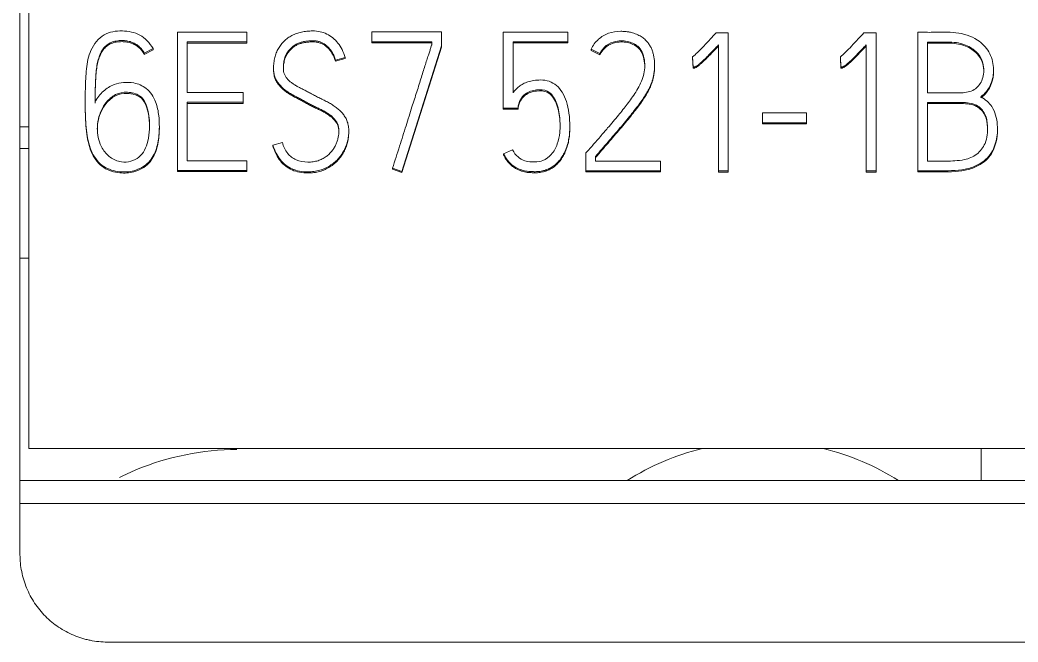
# Model space of a CAD drawing. Header units: millimetres. Extents: x 4137 to 6698, y 1400 to 3585.
# Drawn here: x 5185.95 to 5197.37, y 3360.38 to 3367.5 of the extents above; entities that cross this region are included whole.
import ezdxf

# ---------------------------------------------------------------- set-up
doc = ezdxf.new("R2010")
doc.units = ezdxf.units.MM
doc.layers.add('000-PI-Oprema', color=30, linetype='Continuous', lineweight=5)

msp = doc.modelspace()

# ---------------------------------------------------------------- linework, layer by layer
at = {"layer": '000-PI-Oprema', "color": 0, "linetype": 'ByBlock', "lineweight": 0}
for p, q in [((5186.048, 3362.595), (5186.048, 3372.778)), ((5187.749, 3367.361), (5187.749, 3365.778)), ((5188.545, 3367.361), (5187.749, 3367.361)), ((5188.545, 3367.249), (5188.545, 3367.361)), ((5189.974, 3367.363), (5189.974, 3367.251)), ((5190.773, 3367.363), (5189.974, 3367.363)), ((5190.773, 3367.203), (5190.773, 3367.363)), ((5191.479, 3367.361), (5192.218, 3367.361)), ((5191.479, 3366.489), (5191.479, 3367.361)), ((5192.218, 3367.361), (5192.218, 3367.251)), ((5193.913, 3367.352), (5194.053, 3367.352)), ((5194.053, 3367.352), (5194.053, 3365.772)), ((5195.604, 3367.352), (5195.744, 3367.352)), ((5195.744, 3367.352), (5195.744, 3365.772)), ((5196.221, 3365.774), (5196.221, 3367.359)), ((5187.86, 3366.668), (5187.86, 3367.249)), ((5187.86, 3367.249), (5188.545, 3367.249)), ((5187.86, 3367.236), (5188.545, 3367.236)), ((5188.545, 3367.249), (5188.545, 3367.236)), ((5189.974, 3367.251), (5189.974, 3367.238)), ((5189.974, 3367.251), (5190.662, 3367.251)), ((5189.974, 3367.238), (5190.662, 3367.238)), ((5190.662, 3367.251), (5190.662, 3367.22)), ((5191.59, 3367.251), (5191.59, 3366.666)), ((5192.218, 3367.251), (5191.59, 3367.251)), ((5192.218, 3367.238), (5191.59, 3367.238)), ((5192.218, 3367.251), (5192.218, 3367.238)), ((5196.335, 3367.247), (5196.335, 3366.666)), ((5187.471, 3367.172), (5187.369, 3367.119)), ((5187.471, 3367.159), (5187.369, 3367.106)), ((5187.471, 3367.172), (5187.471, 3367.159)), ((5190.318, 3365.767), (5190.773, 3367.203)), ((5190.318, 3365.755), (5190.773, 3367.19)), ((5190.773, 3367.203), (5190.773, 3367.19)), ((5192.484, 3367.165), (5192.484, 3367.152)), ((5192.584, 3367.115), (5192.484, 3367.165)), ((5192.584, 3367.102), (5192.484, 3367.152)), ((5193.942, 3365.772), (5193.942, 3367.216)), ((5195.633, 3365.772), (5195.633, 3367.216)), ((5187.369, 3367.119), (5187.369, 3367.106)), ((5189.668, 3367.071), (5189.559, 3367.04)), ((5189.668, 3367.058), (5189.559, 3367.027)), ((5189.559, 3367.04), (5189.559, 3367.027)), ((5189.668, 3367.071), (5189.668, 3367.058)), ((5192.584, 3367.115), (5192.584, 3367.102)), ((5193.645, 3367.078), (5193.645, 3367.065)), ((5193.652, 3366.96), (5193.645, 3367.078)), ((5193.652, 3366.948), (5193.645, 3367.065)), ((5195.336, 3367.078), (5195.336, 3367.065)), ((5195.343, 3366.96), (5195.336, 3367.078)), ((5195.343, 3366.948), (5195.336, 3367.065)), ((5188.849, 3366.95), (5188.849, 3366.938)), ((5193.21, 3366.973), (5193.21, 3366.986)), ((5193.652, 3366.96), (5193.652, 3366.948)), ((5195.343, 3366.96), (5195.343, 3366.948)), ((5197.089, 3366.911), (5197.089, 3366.931)), ((5188.503, 3366.668), (5187.86, 3366.668)), ((5188.503, 3366.558), (5188.503, 3366.668)), ((5186.694, 3366.576), (5186.694, 3366.563)), ((5187.86, 3365.889), (5187.86, 3366.558)), ((5187.86, 3366.558), (5188.503, 3366.558)), ((5188.503, 3366.558), (5188.503, 3366.545)), ((5196.335, 3366.555), (5196.335, 3365.884)), ((5187.86, 3366.545), (5188.503, 3366.545)), ((5191.479, 3366.489), (5191.479, 3366.477)), ((5191.648, 3366.489), (5191.479, 3366.489)), ((5191.648, 3366.477), (5191.479, 3366.477)), ((5191.648, 3366.489), (5191.648, 3366.477)), ((5194.444, 3366.437), (5194.444, 3366.324)), ((5194.95, 3366.437), (5194.444, 3366.437)), ((5194.95, 3366.324), (5194.95, 3366.437)), ((5194.444, 3366.324), (5194.444, 3366.312)), ((5194.444, 3366.324), (5194.95, 3366.324)), ((5194.95, 3366.324), (5194.95, 3366.312)), ((5185.948, 3366.278), (5186.048, 3366.278)), ((5187.543, 3366.274), (5187.543, 3366.286)), ((5189.71, 3366.212), (5189.71, 3366.225)), ((5192.24, 3366.271), (5192.24, 3366.284)), ((5194.444, 3366.312), (5194.95, 3366.312)), ((5197.134, 3366.239), (5197.134, 3366.251)), ((5188.843, 3366.067), (5188.951, 3366.098)), ((5186.048, 3366.028), (5185.948, 3366.028)), ((5188.843, 3366.067), (5188.843, 3366.054)), ((5191.483, 3365.968), (5191.586, 3366.014)), ((5188.545, 3365.889), (5187.86, 3365.889)), ((5188.545, 3365.778), (5188.545, 3365.889)), ((5191.483, 3365.968), (5191.483, 3365.955)), ((5192.424, 3365.774), (5192.424, 3365.977)), ((5192.535, 3365.937), (5192.535, 3365.884)), ((5192.535, 3365.884), (5193.277, 3365.884)), ((5193.277, 3365.884), (5193.277, 3365.774)), ((5187.749, 3365.778), (5187.749, 3365.766)), ((5187.749, 3365.778), (5188.545, 3365.778)), ((5187.749, 3365.766), (5188.545, 3365.766)), ((5188.545, 3365.778), (5188.545, 3365.766)), ((5190.212, 3365.803), (5190.318, 3365.767)), ((5190.212, 3365.803), (5190.212, 3365.79)), ((5190.212, 3365.79), (5190.318, 3365.755)), ((5190.318, 3365.767), (5190.318, 3365.755)), ((5192.424, 3365.774), (5192.424, 3365.761)), ((5193.277, 3365.774), (5192.424, 3365.774)), ((5193.277, 3365.761), (5192.424, 3365.761)), ((5193.277, 3365.774), (5193.277, 3365.761)), ((5193.942, 3365.772), (5193.942, 3365.759)), ((5194.053, 3365.772), (5193.942, 3365.772)), ((5194.053, 3365.759), (5193.942, 3365.759)), ((5194.053, 3365.772), (5194.053, 3365.759)), ((5195.633, 3365.772), (5195.633, 3365.759)), ((5195.744, 3365.772), (5195.633, 3365.772)), ((5195.744, 3365.759), (5195.633, 3365.759)), ((5195.744, 3365.772), (5195.744, 3365.759)), ((5196.221, 3365.774), (5196.221, 3365.761)), ((5186.048, 3364.773), (5185.948, 3364.773)), ((5210.848, 3362.595), (5186.048, 3362.595)), ((5196.948, 3362.595), (5196.948, 3362.227)), ((5210.948, 3362.227), (5185.948, 3362.227)), ((5185.948, 3361.964), (5185.948, 3361.378)), ((5210.948, 3361.964), (5185.948, 3361.964)), ((5186.948, 3360.378), (5209.948, 3360.378))]:
    msp.add_line(p, q, dxfattribs=at)
for start, end in [(103.753, 122.3801), (57.6199, 76.247)]:
    msp.add_arc((5194.448, 3359.778), 2.9, start, end, dxfattribs=at)
for points, knots in [([(5185.948, 3372.778), (5185.948, 3371.693), (5185.948, 3368.09), (5185.948, 3364.485), (5185.948, 3361.964)], [0, 0, 0, 0, 0.301146, 1, 1, 1, 1]), ([(5186.808, 3366.562), (5186.833, 3366.61), (5186.894, 3366.687), (5187.013, 3366.764), (5187.136, 3366.786), (5187.264, 3366.785), (5187.412, 3366.722), (5187.508, 3366.572), (5187.543, 3366.39), (5187.545, 3366.21), (5187.518, 3366.026), (5187.432, 3365.855), (5187.265, 3365.764), (5187.08, 3365.754), (5186.891, 3365.807), (5186.755, 3365.984), (5186.704, 3366.213), (5186.694, 3366.46), (5186.694, 3366.705), (5186.704, 3366.937), (5186.743, 3367.161), (5186.892, 3367.35), (5187.117, 3367.388), (5187.334, 3367.342), (5187.43, 3367.241), (5187.471, 3367.172)], [0, 0, 0, 0, 0.03564, 0.067865, 0.092923, 0.119268, 0.154068, 0.197126, 0.234707, 0.279879, 0.320329, 0.360962, 0.405677, 0.442102, 0.485709, 0.532505, 0.586175, 0.644312, 0.701767, 0.753421, 0.803151, 0.856352, 0.904259, 0.950465, 1, 1, 1, 1]), ([(5188.951, 3366.098), (5188.96, 3366.053), (5189, 3365.971), (5189.108, 3365.885), (5189.218, 3365.87), (5189.302, 3365.875), (5189.358, 3365.887), (5189.407, 3365.908), (5189.45, 3365.934), (5189.487, 3365.964), (5189.518, 3365.998), (5189.543, 3366.034), (5189.564, 3366.072), (5189.579, 3366.112), (5189.589, 3366.152), (5189.596, 3366.189), (5189.598, 3366.228), (5189.595, 3366.267), (5189.586, 3366.306), (5189.568, 3366.339), (5189.545, 3366.368), (5189.519, 3366.395), (5189.487, 3366.42), (5189.452, 3366.443), (5189.414, 3366.464), (5189.373, 3366.484), (5189.329, 3366.505), (5189.285, 3366.527), (5189.239, 3366.551), (5189.193, 3366.577), (5189.146, 3366.602), (5189.099, 3366.626), (5189.054, 3366.65), (5189.012, 3366.676), (5188.974, 3366.704), (5188.939, 3366.735), (5188.909, 3366.769), (5188.883, 3366.806), (5188.863, 3366.848), (5188.852, 3366.896), (5188.848, 3366.951), (5188.852, 3367.009), (5188.862, 3367.068), (5188.88, 3367.123), (5188.904, 3367.174), (5188.935, 3367.219), (5188.971, 3367.26), (5189.012, 3367.295), (5189.06, 3367.323), (5189.113, 3367.346), (5189.17, 3367.363), (5189.233, 3367.372), (5189.304, 3367.376), (5189.382, 3367.369), (5189.461, 3367.342), (5189.53, 3367.297), (5189.589, 3367.236), (5189.637, 3367.159), (5189.659, 3367.101), (5189.668, 3367.071)], [0, 0, 0, 0, 0.042395, 0.079774, 0.121236, 0.140075, 0.157254, 0.173247, 0.188397, 0.202796, 0.216711, 0.230265, 0.243508, 0.256652, 0.269293, 0.280934, 0.291684, 0.304893, 0.316879, 0.328106, 0.339273, 0.350814, 0.362909, 0.375637, 0.388999, 0.403044, 0.417696, 0.432849, 0.448511, 0.464937, 0.481153, 0.497163, 0.51278, 0.527863, 0.542482, 0.556645, 0.570443, 0.584077, 0.597961, 0.612786, 0.629037, 0.64828, 0.666584, 0.684253, 0.701354, 0.717933, 0.734308, 0.750738, 0.767515, 0.784992, 0.803232, 0.822275, 0.842375, 0.868294, 0.892965, 0.917787, 0.943448, 0.970498, 1, 1, 1, 1]), ([(5192.484, 3367.165), (5192.504, 3367.208), (5192.56, 3367.283), (5192.682, 3367.358), (5192.79, 3367.372), (5192.865, 3367.369), (5192.905, 3367.365), (5192.941, 3367.357), (5192.974, 3367.348), (5193.004, 3367.337), (5193.031, 3367.324), (5193.056, 3367.31), (5193.078, 3367.295), (5193.097, 3367.279), (5193.113, 3367.262), (5193.128, 3367.246), (5193.146, 3367.223), (5193.165, 3367.193), (5193.183, 3367.154), (5193.195, 3367.114), (5193.204, 3367.072), (5193.209, 3367.029), (5193.21, 3366.988), (5193.209, 3366.949), (5193.206, 3366.912), (5193.2, 3366.875), (5193.193, 3366.839), (5193.184, 3366.805), (5193.17, 3366.767), (5193.15, 3366.72), (5193.121, 3366.666), (5193.084, 3366.607), (5193.04, 3366.545), (5192.991, 3366.479), (5192.936, 3366.41), (5192.877, 3366.337), (5192.813, 3366.262), (5192.747, 3366.184), (5192.677, 3366.103), (5192.607, 3366.021), (5192.559, 3365.965), (5192.535, 3365.937)], [0, 0, 0, 0, 0.061339, 0.118477, 0.180647, 0.199061, 0.216082, 0.231833, 0.246526, 0.260308, 0.273254, 0.285426, 0.29689, 0.307753, 0.31802, 0.327627, 0.336606, 0.355189, 0.37361, 0.392165, 0.410785, 0.42927, 0.447741, 0.464235, 0.480574, 0.496814, 0.51268, 0.527892, 0.542508, 0.566365, 0.593275, 0.623397, 0.656474, 0.692185, 0.730563, 0.771282, 0.814001, 0.858722, 0.904903, 0.951996, 1, 1, 1, 1]), ([(5193.645, 3367.078), (5193.664, 3367.094), (5193.709, 3367.133), (5193.776, 3367.203), (5193.846, 3367.278), (5193.892, 3367.329), (5193.913, 3367.352)], [0, 0, 0, 0, 0.194145, 0.465142, 0.75263, 1, 1, 1, 1]), ([(5195.336, 3367.078), (5195.355, 3367.094), (5195.4, 3367.133), (5195.466, 3367.203), (5195.537, 3367.278), (5195.583, 3367.329), (5195.604, 3367.352)], [0, 0, 0, 0, 0.194145, 0.465142, 0.75263, 1, 1, 1, 1]), ([(5196.221, 3367.359), (5196.281, 3367.359), (5196.426, 3367.356), (5196.659, 3367.37), (5196.894, 3367.298), (5197.049, 3367.143), (5197.099, 3366.962), (5197.081, 3366.8), (5197.018, 3366.686), (5196.967, 3366.638), (5196.943, 3366.619)], [0, 0, 0, 0, 0.121799, 0.300471, 0.478612, 0.608153, 0.736749, 0.853072, 0.938599, 1, 1, 1, 1]), ([(5187.369, 3367.119), (5187.362, 3367.134), (5187.344, 3367.163), (5187.309, 3367.2), (5187.268, 3367.228), (5187.221, 3367.249), (5187.17, 3367.262), (5187.112, 3367.266), (5187.052, 3367.261), (5186.993, 3367.246), (5186.945, 3367.219), (5186.907, 3367.181), (5186.876, 3367.134), (5186.852, 3367.078), (5186.835, 3367.013), (5186.822, 3366.939), (5186.815, 3366.856), (5186.811, 3366.766), (5186.808, 3366.667), (5186.808, 3366.598), (5186.808, 3366.562)], [0, 0, 0, 0, 0.043481, 0.085549, 0.127923, 0.170971, 0.214845, 0.260884, 0.317917, 0.367656, 0.41257, 0.456833, 0.503792, 0.555243, 0.612421, 0.675966, 0.746378, 0.823872, 0.908402, 1, 1, 1, 1]), ([(5187.369, 3367.106), (5187.362, 3367.121), (5187.344, 3367.15), (5187.309, 3367.187), (5187.268, 3367.216), (5187.221, 3367.236), (5187.17, 3367.249), (5187.112, 3367.253), (5187.052, 3367.249), (5186.993, 3367.234), (5186.945, 3367.206), (5186.907, 3367.168), (5186.876, 3367.121), (5186.852, 3367.065), (5186.835, 3367), (5186.822, 3366.926), (5186.815, 3366.844), (5186.811, 3366.753), (5186.808, 3366.654), (5186.808, 3366.585), (5186.808, 3366.549)], [0, 0, 0, 0, 0.043481, 0.085549, 0.127923, 0.170971, 0.214845, 0.260884, 0.317917, 0.367656, 0.41257, 0.456833, 0.503792, 0.555243, 0.612421, 0.675966, 0.746378, 0.823872, 0.908402, 1, 1, 1, 1]), ([(5189.559, 3367.04), (5189.557, 3367.047), (5189.552, 3367.062), (5189.543, 3367.085), (5189.532, 3367.11), (5189.518, 3367.135), (5189.501, 3367.159), (5189.482, 3367.182), (5189.46, 3367.204), (5189.434, 3367.223), (5189.405, 3367.24), (5189.373, 3367.253), (5189.336, 3367.261), (5189.302, 3367.263), (5189.269, 3367.261), (5189.237, 3367.258), (5189.201, 3367.254), (5189.164, 3367.246), (5189.126, 3367.231), (5189.09, 3367.212), (5189.056, 3367.187), (5189.026, 3367.154), (5188.998, 3367.115), (5188.977, 3367.068), (5188.965, 3367.01), (5188.961, 3366.957), (5188.964, 3366.912), (5188.973, 3366.878), (5188.988, 3366.849), (5189.009, 3366.822), (5189.033, 3366.798), (5189.062, 3366.776), (5189.094, 3366.755), (5189.129, 3366.734), (5189.167, 3366.715), (5189.208, 3366.694), (5189.25, 3366.673), (5189.295, 3366.649), (5189.342, 3366.624), (5189.391, 3366.599), (5189.441, 3366.574), (5189.489, 3366.55), (5189.533, 3366.522), (5189.575, 3366.493), (5189.613, 3366.46), (5189.646, 3366.423), (5189.674, 3366.382), (5189.696, 3366.335), (5189.708, 3366.282), (5189.712, 3366.226), (5189.708, 3366.168), (5189.697, 3366.111), (5189.679, 3366.055), (5189.655, 3366.002), (5189.624, 3365.952), (5189.587, 3365.906), (5189.544, 3365.865), (5189.494, 3365.83), (5189.439, 3365.8), (5189.378, 3365.777), (5189.311, 3365.764), (5189.234, 3365.759), (5189.149, 3365.766), (5189.062, 3365.792), (5188.987, 3365.836), (5188.924, 3365.898), (5188.875, 3365.976), (5188.852, 3366.035), (5188.843, 3366.067)], [0, 0, 0, 0, 0.006902, 0.014527, 0.0229, 0.03171, 0.040697, 0.049939, 0.059406, 0.069126, 0.079243, 0.089792, 0.100957, 0.11302, 0.121351, 0.131067, 0.142193, 0.154038, 0.166072, 0.178522, 0.191399, 0.204849, 0.219214, 0.234859, 0.25249, 0.272668, 0.283841, 0.294211, 0.304173, 0.314215, 0.324636, 0.335605, 0.347264, 0.35967, 0.372854, 0.386723, 0.401163, 0.416176, 0.433071, 0.449927, 0.466747, 0.483271, 0.499286, 0.514866, 0.530063, 0.545048, 0.560066, 0.575472, 0.591898, 0.609868, 0.627376, 0.645005, 0.66302, 0.681094, 0.698922, 0.71679, 0.734853, 0.753306, 0.772468, 0.792214, 0.812556, 0.833938, 0.86301, 0.889874, 0.915888, 0.942166, 0.969784, 1, 1, 1, 1]), ([(5189.559, 3367.027), (5189.557, 3367.034), (5189.552, 3367.049), (5189.543, 3367.072), (5189.532, 3367.097), (5189.518, 3367.122), (5189.501, 3367.146), (5189.482, 3367.17), (5189.46, 3367.191), (5189.434, 3367.21), (5189.405, 3367.227), (5189.373, 3367.24), (5189.336, 3367.248), (5189.302, 3367.25), (5189.269, 3367.249), (5189.237, 3367.245), (5189.201, 3367.241), (5189.164, 3367.233), (5189.126, 3367.219), (5189.09, 3367.199), (5189.056, 3367.174), (5189.026, 3367.141), (5188.998, 3367.103), (5188.977, 3367.055), (5188.966, 3367), (5188.963, 3366.962), (5188.962, 3366.942)], [0, 0, 0, 0, 0.025535, 0.053746, 0.084726, 0.117324, 0.150572, 0.184768, 0.219795, 0.255756, 0.293187, 0.332218, 0.373527, 0.418158, 0.448979, 0.484928, 0.526094, 0.569916, 0.614442, 0.660505, 0.708148, 0.757909, 0.811058, 0.868941, 0.934177, 1, 1, 1, 1]), ([(5192.424, 3365.977), (5192.454, 3366.01), (5192.509, 3366.074), (5192.592, 3366.169), (5192.687, 3366.28), (5192.792, 3366.402), (5192.9, 3366.538), (5193, 3366.677), (5193.086, 3366.836), (5193.109, 3367.019), (5193.057, 3367.19), (5192.911, 3367.261), (5192.775, 3367.267), (5192.651, 3367.214), (5192.603, 3367.152), (5192.584, 3367.115)], [0, 0, 0, 0, 0.068794, 0.128406, 0.193582, 0.291346, 0.373604, 0.45943, 0.554437, 0.645803, 0.738171, 0.803969, 0.878932, 0.940491, 1, 1, 1, 1]), ([(5193.097, 3366.968), (5193.097, 3366.981), (5193.094, 3367.055), (5193.057, 3367.177), (5192.911, 3367.249), (5192.775, 3367.254), (5192.651, 3367.201), (5192.603, 3367.139), (5192.584, 3367.102)], [0, 0, 0, 0, 0.051721, 0.299015, 0.475174, 0.675868, 0.840679, 1, 1, 1, 1]), ([(5196.335, 3366.666), (5196.383, 3366.666), (5196.468, 3366.665), (5196.598, 3366.666), (5196.727, 3366.661), (5196.872, 3366.684), (5196.97, 3366.807), (5196.985, 3366.951), (5196.942, 3367.093), (5196.826, 3367.199), (5196.653, 3367.253), (5196.485, 3367.245), (5196.375, 3367.247), (5196.335, 3367.247)], [0, 0, 0, 0, 0.089881, 0.159215, 0.241238, 0.333496, 0.41712, 0.515535, 0.593949, 0.688978, 0.794399, 0.924872, 1, 1, 1, 1]), ([(5196.977, 3366.909), (5196.977, 3366.922), (5196.973, 3366.977), (5196.942, 3367.081), (5196.826, 3367.186), (5196.653, 3367.241), (5196.485, 3367.232), (5196.375, 3367.234), (5196.335, 3367.234)], [0, 0, 0, 0, 0.046506, 0.200835, 0.387866, 0.595348, 0.852137, 1, 1, 1, 1]), ([(5190.662, 3367.22), (5190.661, 3367.217), (5190.657, 3367.207), (5190.65, 3367.185), (5190.639, 3367.151), (5190.625, 3367.106), (5190.607, 3367.051), (5190.587, 3366.989), (5190.565, 3366.919), (5190.541, 3366.843), (5190.516, 3366.762), (5190.489, 3366.678), (5190.462, 3366.592), (5190.42, 3366.462), (5190.364, 3366.283), (5190.29, 3366.049), (5190.238, 3365.887), (5190.212, 3365.803)], [0, 0, 0, 0, 0.006664, 0.022274, 0.046836, 0.07897, 0.117297, 0.161819, 0.211415, 0.264968, 0.322476, 0.382404, 0.443215, 0.50491, 0.65714, 0.82217, 1, 1, 1, 1]), ([(5193.942, 3367.216), (5193.924, 3367.197), (5193.891, 3367.161), (5193.845, 3367.113), (5193.806, 3367.074), (5193.773, 3367.042), (5193.745, 3367.016), (5193.722, 3366.996), (5193.703, 3366.981), (5193.688, 3366.971), (5193.676, 3366.965), (5193.666, 3366.962), (5193.659, 3366.961), (5193.654, 3366.96), (5193.652, 3366.96)], [0, 0, 0, 0, 0.200504, 0.370797, 0.510902, 0.6264, 0.722885, 0.800448, 0.861213, 0.907383, 0.939504, 0.963232, 0.983337, 1, 1, 1, 1]), ([(5193.942, 3367.203), (5193.924, 3367.184), (5193.891, 3367.149), (5193.845, 3367.101), (5193.806, 3367.061), (5193.773, 3367.029), (5193.745, 3367.003), (5193.722, 3366.983), (5193.703, 3366.968), (5193.688, 3366.958), (5193.676, 3366.952), (5193.666, 3366.95), (5193.659, 3366.948), (5193.654, 3366.948), (5193.652, 3366.948)], [0, 0, 0, 0, 0.200504, 0.370797, 0.510902, 0.6264, 0.722885, 0.800448, 0.861213, 0.907383, 0.939504, 0.963232, 0.983337, 1, 1, 1, 1]), ([(5195.633, 3367.216), (5195.615, 3367.197), (5195.582, 3367.161), (5195.536, 3367.113), (5195.497, 3367.074), (5195.464, 3367.042), (5195.436, 3367.016), (5195.413, 3366.996), (5195.394, 3366.981), (5195.379, 3366.971), (5195.367, 3366.965), (5195.357, 3366.962), (5195.35, 3366.961), (5195.345, 3366.96), (5195.343, 3366.96)], [0, 0, 0, 0, 0.200504, 0.370797, 0.510902, 0.6264, 0.722885, 0.800448, 0.861213, 0.907383, 0.939504, 0.963232, 0.983337, 1, 1, 1, 1]), ([(5195.633, 3367.203), (5195.615, 3367.184), (5195.582, 3367.149), (5195.536, 3367.101), (5195.497, 3367.061), (5195.464, 3367.029), (5195.436, 3367.003), (5195.413, 3366.983), (5195.394, 3366.968), (5195.379, 3366.958), (5195.367, 3366.952), (5195.357, 3366.95), (5195.35, 3366.948), (5195.345, 3366.948), (5195.343, 3366.948)], [0, 0, 0, 0, 0.200504, 0.370797, 0.510902, 0.6264, 0.722885, 0.800448, 0.861213, 0.907383, 0.939504, 0.963232, 0.983337, 1, 1, 1, 1]), ([(5189.597, 3366.214), (5189.597, 3366.228), (5189.595, 3366.255), (5189.586, 3366.293), (5189.568, 3366.327), (5189.545, 3366.356), (5189.519, 3366.383), (5189.487, 3366.407), (5189.452, 3366.43), (5189.414, 3366.452), (5189.373, 3366.472), (5189.329, 3366.492), (5189.285, 3366.514), (5189.239, 3366.539), (5189.193, 3366.564), (5189.146, 3366.589), (5189.099, 3366.613), (5189.054, 3366.637), (5189.012, 3366.663), (5188.974, 3366.692), (5188.939, 3366.722), (5188.909, 3366.756), (5188.883, 3366.793), (5188.863, 3366.835), (5188.852, 3366.883), (5188.849, 3366.92), (5188.849, 3366.941), (5188.849, 3366.944)], [0, 0, 0, 0, 0.037363, 0.072654, 0.105707, 0.138586, 0.172568, 0.20818, 0.245654, 0.284995, 0.326348, 0.369486, 0.414101, 0.460216, 0.508578, 0.556324, 0.603462, 0.649443, 0.693851, 0.736893, 0.778592, 0.819218, 0.85936, 0.900239, 0.943889, 0.991738, 1, 1, 1, 1]), ([(5193.21, 3366.975), (5193.21, 3366.974), (5193.21, 3366.962), (5193.209, 3366.936), (5193.206, 3366.899), (5193.2, 3366.862), (5193.193, 3366.827), (5193.184, 3366.793), (5193.17, 3366.754), (5193.15, 3366.708), (5193.121, 3366.653), (5193.084, 3366.594), (5193.04, 3366.532), (5192.991, 3366.466), (5192.936, 3366.397), (5192.877, 3366.325), (5192.813, 3366.249), (5192.747, 3366.171), (5192.677, 3366.091), (5192.607, 3366.008), (5192.559, 3365.952), (5192.535, 3365.924)], [0, 0, 0, 0, 0.000351, 0.030208, 0.059783, 0.089178, 0.117897, 0.145433, 0.17189, 0.215074, 0.263783, 0.318309, 0.378181, 0.442821, 0.512289, 0.585996, 0.663321, 0.744272, 0.827864, 0.913107, 1, 1, 1, 1]), ([(5197.089, 3366.913), (5197.09, 3366.866), (5197.076, 3366.779), (5197.018, 3366.673), (5196.967, 3366.625), (5196.943, 3366.607)], [0, 0, 0, 0, 0.39415, 0.746816, 1, 1, 1, 1]), ([(5191.59, 3366.666), (5191.595, 3366.672), (5191.604, 3366.685), (5191.621, 3366.703), (5191.639, 3366.721), (5191.659, 3366.738), (5191.681, 3366.754), (5191.706, 3366.768), (5191.732, 3366.782), (5191.762, 3366.792), (5191.794, 3366.802), (5191.828, 3366.808), (5191.866, 3366.812), (5191.925, 3366.814), (5192.004, 3366.804), (5192.092, 3366.754), (5192.16, 3366.671), (5192.207, 3366.562), (5192.235, 3366.427), (5192.242, 3366.303), (5192.238, 3366.201), (5192.228, 3366.129), (5192.212, 3366.063), (5192.189, 3366.003), (5192.162, 3365.949), (5192.13, 3365.9), (5192.092, 3365.859), (5192.05, 3365.824), (5192.003, 3365.797), (5191.953, 3365.777), (5191.899, 3365.765), (5191.855, 3365.763), (5191.822, 3365.763), (5191.797, 3365.765), (5191.769, 3365.766), (5191.737, 3365.77), (5191.704, 3365.777), (5191.67, 3365.788), (5191.636, 3365.803), (5191.601, 3365.823), (5191.568, 3365.849), (5191.535, 3365.881), (5191.507, 3365.921), (5191.491, 3365.952), (5191.483, 3365.968)], [0, 0, 0, 0, 0.010575, 0.021534, 0.032937, 0.044729, 0.056875, 0.069452, 0.0826, 0.096505, 0.111279, 0.126985, 0.143702, 0.161538, 0.205913, 0.248141, 0.293825, 0.346182, 0.40699, 0.478261, 0.512629, 0.544859, 0.575282, 0.604004, 0.631084, 0.6569, 0.681684, 0.705765, 0.729734, 0.753772, 0.778045, 0.803118, 0.812005, 0.822876, 0.835737, 0.849942, 0.864952, 0.880894, 0.897668, 0.915306, 0.934053, 0.954105, 0.975931, 1, 1, 1, 1]), ([(5187.178, 3366.672), (5187.129, 3366.674), (5187.037, 3366.657), (5186.911, 3366.544), (5186.841, 3366.394), (5186.826, 3366.209), (5186.866, 3366.047), (5186.974, 3365.919), (5187.129, 3365.853), (5187.33, 3365.905), (5187.415, 3366.088), (5187.433, 3366.271), (5187.427, 3366.453), (5187.356, 3366.639), (5187.227, 3366.67), (5187.178, 3366.672)], [0, 0, 0, 0, 0.0625, 0.125, 0.21875, 0.28125, 0.375, 0.4375, 0.5, 0.59375, 0.6875, 0.75, 0.84375, 0.9375, 1, 1, 1, 1]), ([(5191.586, 3366.014), (5191.601, 3365.981), (5191.639, 3365.93), (5191.733, 3365.879), (5191.834, 3365.871), (5191.943, 3365.886), (5192.041, 3365.96), (5192.103, 3366.077), (5192.133, 3366.222), (5192.127, 3366.386), (5192.1, 3366.553), (5192.004, 3366.7), (5191.853, 3366.706), (5191.74, 3366.67), (5191.664, 3366.585), (5191.649, 3366.526), (5191.648, 3366.489)], [0, 0, 0, 0, 0.059022, 0.110017, 0.175174, 0.228533, 0.294979, 0.374406, 0.452147, 0.547151, 0.653629, 0.744768, 0.81483, 0.893356, 0.941956, 1, 1, 1, 1]), ([(5192.129, 3366.268), (5192.129, 3366.301), (5192.124, 3366.396), (5192.1, 3366.54), (5192.004, 3366.687), (5191.853, 3366.693), (5191.74, 3366.657), (5191.664, 3366.573), (5191.649, 3366.513), (5191.648, 3366.477)], [0, 0, 0, 0, 0.110862, 0.319923, 0.498869, 0.636431, 0.790612, 0.886035, 1, 1, 1, 1]), ([(5187.543, 3366.276), (5187.543, 3366.247), (5187.539, 3366.159), (5187.518, 3366.013), (5187.432, 3365.843), (5187.265, 3365.751), (5187.08, 3365.741), (5186.891, 3365.794), (5186.755, 3365.971), (5186.704, 3366.2), (5186.695, 3366.402), (5186.694, 3366.525), (5186.694, 3366.563)], [0, 0, 0, 0, 0.047379, 0.146039, 0.245143, 0.354204, 0.443047, 0.549405, 0.663541, 0.794443, 0.936242, 1, 1, 1, 1]), ([(5187.178, 3366.659), (5187.129, 3366.661), (5187.037, 3366.644), (5186.911, 3366.532), (5186.845, 3366.39), (5186.833, 3366.284), (5186.833, 3366.248)], [0, 0, 0, 0, 0.232842, 0.465685, 0.814948, 1, 1, 1, 1]), ([(5187.429, 3366.286), (5187.429, 3366.338), (5187.42, 3366.458), (5187.356, 3366.626), (5187.227, 3366.658), (5187.178, 3366.659)], [0, 0, 0, 0, 0.310868, 0.724347, 1, 1, 1, 1]), ([(5196.943, 3366.619), (5196.996, 3366.589), (5197.094, 3366.508), (5197.142, 3366.31), (5197.129, 3366.113), (5197.049, 3365.926), (5196.889, 3365.822), (5196.724, 3365.779), (5196.564, 3365.773), (5196.396, 3365.774), (5196.279, 3365.774), (5196.221, 3365.774)], [0, 0, 0, 0, 0.103943, 0.238103, 0.352261, 0.47238, 0.599265, 0.688206, 0.785795, 0.892897, 1, 1, 1, 1]), ([(5196.335, 3365.884), (5196.374, 3365.884), (5196.478, 3365.885), (5196.618, 3365.883), (5196.771, 3365.898), (5196.905, 3365.953), (5197.014, 3366.095), (5197.026, 3366.265), (5197.005, 3366.426), (5196.891, 3366.547), (5196.714, 3366.558), (5196.529, 3366.555), (5196.399, 3366.555), (5196.335, 3366.555)], [0, 0, 0, 0, 0.066156, 0.175169, 0.23737, 0.32413, 0.412445, 0.52466, 0.605148, 0.683631, 0.78156, 0.89078, 1, 1, 1, 1]), ([(5197.02, 3366.235), (5197.02, 3366.247), (5197.019, 3366.307), (5197.005, 3366.414), (5196.891, 3366.534), (5196.714, 3366.546), (5196.529, 3366.542), (5196.399, 3366.543), (5196.335, 3366.543)], [0, 0, 0, 0, 0.039686, 0.202294, 0.36085, 0.558693, 0.779347, 1, 1, 1, 1]), ([(5189.71, 3366.214), (5189.71, 3366.214), (5189.71, 3366.194), (5189.708, 3366.155), (5189.697, 3366.098), (5189.679, 3366.043), (5189.655, 3365.989), (5189.624, 3365.939), (5189.587, 3365.893), (5189.544, 3365.853), (5189.494, 3365.817), (5189.439, 3365.787), (5189.378, 3365.764), (5189.311, 3365.751), (5189.234, 3365.746), (5189.149, 3365.753), (5189.062, 3365.779), (5188.987, 3365.824), (5188.924, 3365.885), (5188.875, 3365.963), (5188.852, 3366.023), (5188.843, 3366.054)], [0, 0, 0, 0, 0.001261, 0.046083, 0.091213, 0.137331, 0.183601, 0.229241, 0.274983, 0.321224, 0.368462, 0.417518, 0.468068, 0.520144, 0.574882, 0.649305, 0.718077, 0.784672, 0.851944, 0.922648, 1, 1, 1, 1]), ([(5192.24, 3366.271), (5192.24, 3366.268), (5192.24, 3366.24), (5192.238, 3366.188), (5192.228, 3366.117), (5192.212, 3366.051), (5192.189, 3365.99), (5192.162, 3365.936), (5192.13, 3365.888), (5192.092, 3365.846), (5192.05, 3365.811), (5192.003, 3365.784), (5191.953, 3365.765), (5191.899, 3365.753), (5191.855, 3365.75), (5191.822, 3365.751), (5191.797, 3365.752), (5191.769, 3365.753), (5191.737, 3365.757), (5191.704, 3365.765), (5191.67, 3365.775), (5191.636, 3365.79), (5191.601, 3365.811), (5191.568, 3365.836), (5191.535, 3365.868), (5191.507, 3365.908), (5191.491, 3365.939), (5191.483, 3365.955)], [0, 0, 0, 0, 0.006507, 0.07195, 0.133322, 0.191255, 0.245946, 0.297513, 0.346671, 0.393864, 0.439719, 0.485361, 0.531134, 0.577354, 0.625098, 0.642021, 0.662722, 0.687212, 0.714261, 0.742843, 0.773199, 0.80514, 0.838725, 0.874425, 0.912607, 0.954167, 1, 1, 1, 1]), ([(5197.134, 3366.24), (5197.134, 3366.194), (5197.122, 3366.085), (5197.049, 3365.913), (5196.889, 3365.81), (5196.724, 3365.766), (5196.564, 3365.76), (5196.396, 3365.762), (5196.279, 3365.761), (5196.221, 3365.761)], [0, 0, 0, 0, 0.115677, 0.279669, 0.452899, 0.574324, 0.707557, 0.853779, 1, 1, 1, 1]), ([(5188.43, 3362.582), (5188.037, 3362.582), (5187.574, 3362.487), (5187.15, 3362.295), (5187.086, 3362.263)], [0, 0, 0, 0, 0.846072, 1, 1, 1, 1]), ([(5185.948, 3361.378), (5185.948, 3361.312), (5185.954, 3361.248), (5185.974, 3361.152), (5185.982, 3361.121), (5186.001, 3361.058), (5186.012, 3361.027), (5186.049, 3360.937), (5186.08, 3360.879), (5186.133, 3360.798), (5186.153, 3360.771), (5186.194, 3360.72), (5186.216, 3360.696), (5186.285, 3360.626), (5186.335, 3360.585), (5186.417, 3360.531), (5186.446, 3360.514), (5186.504, 3360.483), (5186.563, 3360.455), (5186.624, 3360.432), (5186.671, 3360.418), (5186.687, 3360.413), (5186.719, 3360.405), (5186.735, 3360.402), (5186.816, 3360.385), (5186.881, 3360.378), (5186.948, 3360.378)], [0, 0, 0, 0, 0.125, 0.125, 0.1875, 0.1875, 0.25, 0.25, 0.375, 0.375, 0.4375, 0.4375, 0.5, 0.5, 0.625, 0.625, 0.6875, 0.6875, 0.75, 0.8125, 0.8125, 0.84375, 0.84375, 0.875, 0.875, 1, 1, 1, 1])]:
    msp.add_open_spline(points, degree=3, knots=knots, dxfattribs=at)

doc.saveas('drawing.dxf')
